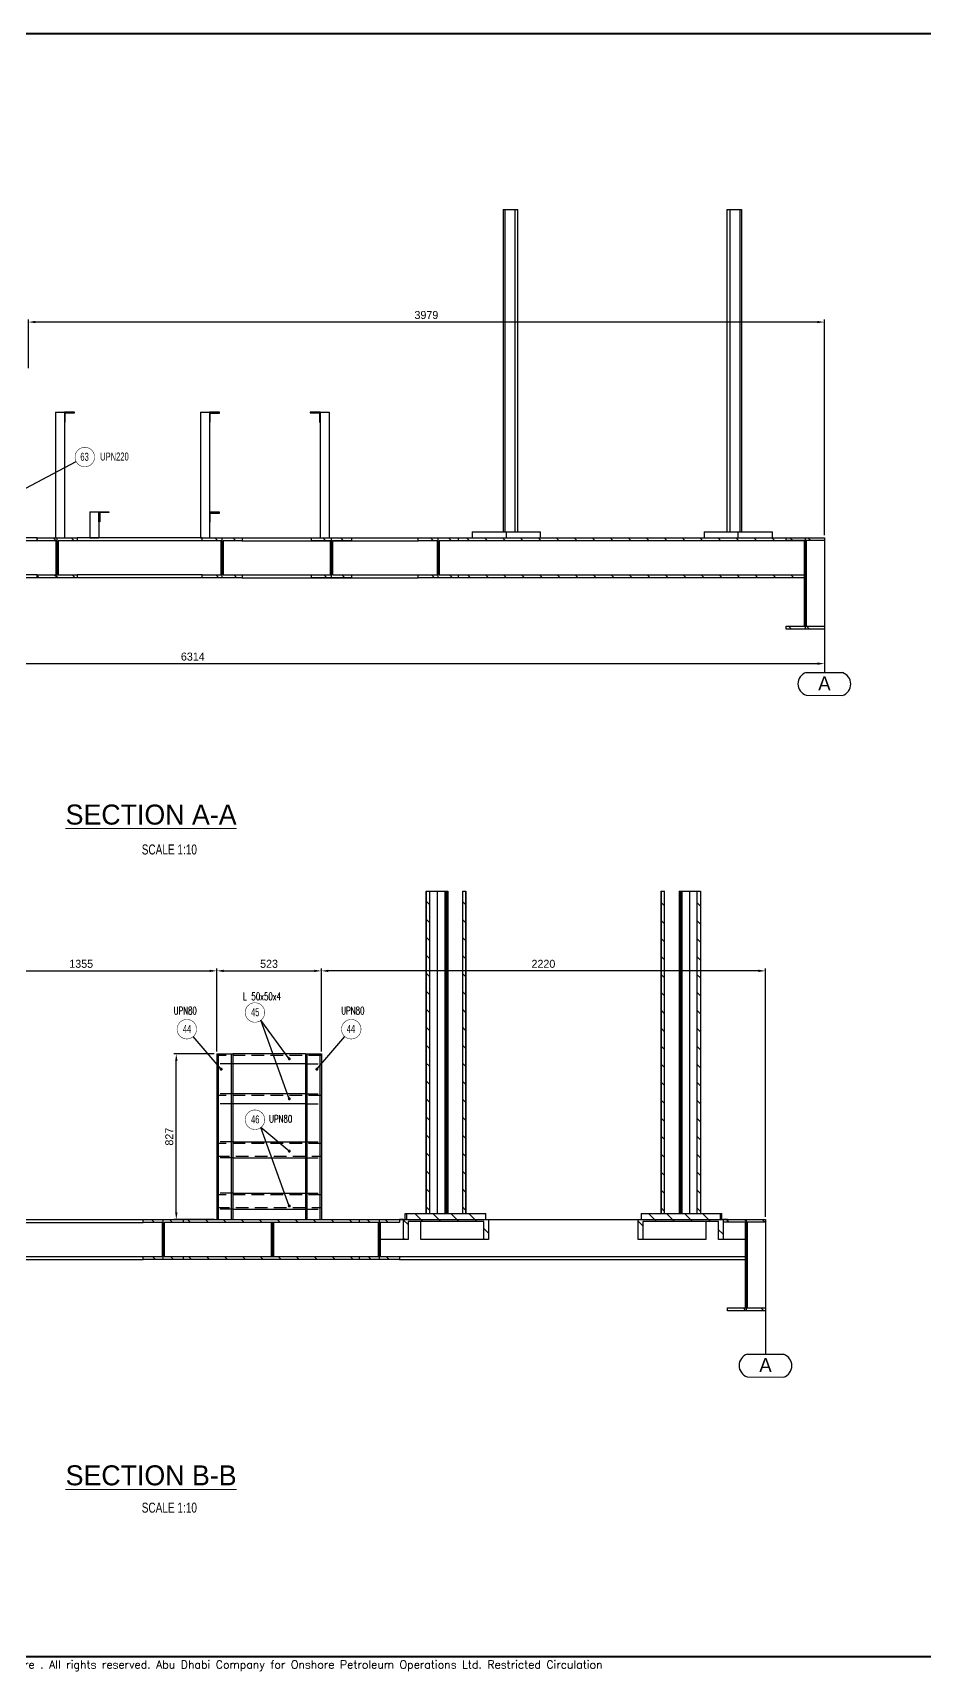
# Model space of a CAD drawing. Header units: millimetres. Extents: x 0 to 16187, y -20471 to 6290.
# Drawn here: x 12717 to 13163, y 5088 to 5907 of the extents above; entities that cross this region are included whole.
import ezdxf
from ezdxf.enums import TextEntityAlignment as Align

# ---------------------------------------------------------------- set-up
doc = ezdxf.new("R2010")
doc.units = ezdxf.units.MM
doc.header["$PDSIZE"] = -1
doc.linetypes.add('DASHED2', pattern=[9.525, 6.35, -3.175])
doc.layers.add('BORDER1', color=3, linetype='Continuous')
doc.layers.add('BORDER2', color=7, linetype='Continuous')
doc.styles.add('MtXpl_txt_shx', font='txt.shx', dxfattribs={"height": 0.2})
doc.styles.add('ROMANC', font='ROMANC', dxfattribs={"height": 5})
doc.styles.add('ROMAND-1', font='ic-romand.shx')
doc.styles.add('ROMANS', font='ROMANS.shx', dxfattribs={"width": 0.8})
doc.styles.add('ROMANT', font='ROMANT', dxfattribs={"height": 4})
doc.styles.add('SLDTEXTSTYLE0', font='TXT', dxfattribs={"width": 0.75})
doc.styles.add('SLDTEXTSTYLE2', font='TXT', dxfattribs={"width": 0.686449})
doc.dimstyles.new('AM_ISO', dxfattribs={"dimtxt": 3.5, "dimasz": 3.5, "dimexe": 1, "dimexo": 1, "dimgap": 1.5, "dimtad": 1, "dimdsep": 46, "dimtxsty": 'Standard', "dimcen": 0, "dimclrd": 1, "dimclre": 1, "dimclrt": 1, "dimadec": 0, "dimazin": 2, "dimtp": 0.1, "dimtm": 0.1, "dimtfac": 0.71, "dimtdec": 3, "dimtmove": 0, "dimatfit": 3, "dimfxl": 1, "dimlwd": -1, "dimlwe": -1, "dimarcsym": 1})
doc.dimstyles.new('AM_ISO$7', dxfattribs={"dimtxt": 3.5, "dimasz": 3.5, "dimexe": 1, "dimexo": 1, "dimgap": 1.5, "dimtad": 1, "dimtoh": 1, "dimdsep": 46, "dimtxsty": 'Standard', "dimcen": 0, "dimclrd": 1, "dimclre": 1, "dimclrt": 1, "dimadec": 0, "dimazin": 2, "dimtp": 0.1, "dimtm": 0.1, "dimtfac": 0.71, "dimtdec": 3, "dimtmove": 0, "dimatfit": 3, "dimfxl": 1, "dimlwd": -1, "dimlwe": -1, "dimarcsym": 1})
pattern_1 = [(135, (14483.0053, 5731.019), (-4.490128, -4.490128), [])]
pattern_2 = [(135, (14453.5573, 4041.041), (-4.490128, -4.490128), [])]

# ---------------------------------------------------------------- blocks, each defined once
blk = doc.blocks.new('*D3323')
at = {"color": 1, "linetype": 'ByBlock'}
for p, q in [((12481.51, 5651.93), (12481.51, 5590.46)), ((13112.91, 5651.93), (13112.91, 5590.46)), ((12485.01, 5591.71), (13109.41, 5591.71))]:
    blk.add_line(p, q, dxfattribs=at)
at = {"color": 1}
for points in [[(12485.01, 5592.29), (12485.01, 5591.13), (12481.51, 5591.71)], [(13109.41, 5591.13), (13109.41, 5592.29), (13112.91, 5591.71)]]:
    blk.add_solid(points, dxfattribs=at)
at = {"layer": 'Defpoints', "color": 0}
for p in [(12481.51, 5653.18), (13112.91, 5653.18), (13112.91, 5591.71)]:
    blk.add_point(p, dxfattribs=at)
at = {"color": 1, "insert": (12797.21, 5595.21), "char_height": 4, "attachment_point": 5}
blk.add_mtext('6314', dxfattribs=at)
blk = doc.blocks.new('A$7E9318A25A27D')
at = {"color": 1}
blk.add_line((13.2, 77.36), (13.2, 11.43), dxfattribs=at)
at = {"color": 1, "ltscale": 0.2}
blk.add_line((4.15, 11.48), (22.25, 11.39), dxfattribs=at)
at = {"color": 1, "linetype": 'Continuous', "lineweight": 25}
blk.add_line((4.14, 0.09), (22.29, 0.01), dxfattribs=at)
at = {"color": 1, "ltscale": 0.2}
for centre, radius, start, end in [((5.98, 5.79), 5.98, 107.86898, 252.02455), ((20.4, 5.69), 5.99, 287.96509, 71.9697)]:
    blk.add_arc(centre, radius, start, end, dxfattribs=at)
at = {"color": 1, "linetype": 'Continuous', "lineweight": 25}
blk.add_text('A', height=7, rotation=359.95368, dxfattribs=at).set_placement((10.1, 2.5))
blk = doc.blocks.new('*D3329')
at = {"color": 1, "linetype": 'ByBlock'}
for p, q in [((12807.91, 5396.66), (12787.7, 5396.66)), ((12788.95, 5317.46), (12788.95, 5393.16)), ((12807.91, 5313.96), (12787.7, 5313.96))]:
    blk.add_line(p, q, dxfattribs=at)
at = {"color": 1}
for points in [[(12789.54, 5393.16), (12788.37, 5393.16), (12788.95, 5396.66)], [(12788.37, 5317.46), (12789.54, 5317.46), (12788.95, 5313.96)]]:
    blk.add_solid(points, dxfattribs=at)
at = {"layer": 'Defpoints', "color": 0}
for p in [(12788.95, 5396.66), (12809.16, 5396.66), (12809.16, 5313.96)]:
    blk.add_point(p, dxfattribs=at)
at = {"color": 1, "insert": (12785.45, 5355.31), "char_height": 4, "attachment_point": 5, "rotation": 90}
blk.add_mtext('827', dxfattribs=at)
blk = doc.blocks.new('*D3331')
at = {"color": 1, "linetype": 'ByBlock'}
for p, q in [((12809.16, 5397.91), (12809.16, 5439.42)), ((12812.66, 5438.17), (12857.96, 5438.17)), ((12861.46, 5397.91), (12861.46, 5439.42))]:
    blk.add_line(p, q, dxfattribs=at)
at = {"color": 1}
for points in [[(12812.66, 5438.75), (12812.66, 5437.58), (12809.16, 5438.17)], [(12857.96, 5437.58), (12857.96, 5438.75), (12861.46, 5438.17)]]:
    blk.add_solid(points, dxfattribs=at)
at = {"layer": 'Defpoints', "color": 0}
for p in [(12861.46, 5438.17), (12809.16, 5396.66), (12861.46, 5396.66)]:
    blk.add_point(p, dxfattribs=at)
at = {"color": 1, "insert": (12835.31, 5441.67), "char_height": 4, "attachment_point": 5}
blk.add_mtext('523', dxfattribs=at)
blk = doc.blocks.new('*D3375')
at = {"color": 1, "linetype": 'ByBlock'}
for p, q in [((12673.66, 5402.01), (12673.66, 5439.42)), ((12677.16, 5438.17), (12805.66, 5438.17)), ((12809.16, 5397.91), (12809.16, 5439.42))]:
    blk.add_line(p, q, dxfattribs=at)
at = {"color": 1}
for points in [[(12677.16, 5438.75), (12677.16, 5437.58), (12673.66, 5438.17)], [(12805.66, 5437.58), (12805.66, 5438.75), (12809.16, 5438.17)]]:
    blk.add_solid(points, dxfattribs=at)
at = {"layer": 'Defpoints', "color": 0}
for p in [(12809.16, 5438.17), (12673.66, 5400.76), (12809.16, 5396.66)]:
    blk.add_point(p, dxfattribs=at)
at = {"color": 1, "insert": (12741.41, 5441.67), "char_height": 4, "attachment_point": 5}
blk.add_mtext('1355', dxfattribs=at)
blk = doc.blocks.new('*D3378')
at = {"color": 1, "linetype": 'ByBlock'}
for p, q in [((12861.46, 5397.91), (12861.46, 5439.42)), ((13079.96, 5438.17), (12864.96, 5438.17)), ((13083.46, 5315.21), (13083.46, 5439.42))]:
    blk.add_line(p, q, dxfattribs=at)
at = {"color": 1}
for points in [[(12864.96, 5438.75), (12864.96, 5437.58), (12861.46, 5438.17)], [(13079.96, 5437.58), (13079.96, 5438.75), (13083.46, 5438.17)]]:
    blk.add_solid(points, dxfattribs=at)
at = {"layer": 'Defpoints', "color": 0}
for p in [(12861.46, 5438.17), (12861.46, 5396.66), (13083.46, 5313.96)]:
    blk.add_point(p, dxfattribs=at)
at = {"color": 1, "insert": (12972.46, 5441.67), "char_height": 4, "attachment_point": 5}
blk.add_mtext('2220', dxfattribs=at)
blk = doc.blocks.new('*D3379')
at = {"color": 1, "linetype": 'ByBlock'}
for p, q in [((12715.01, 5739.43), (12715.01, 5763.67)), ((13109.41, 5762.42), (12718.51, 5762.42)), ((13112.91, 5655.88), (13112.91, 5763.67))]:
    blk.add_line(p, q, dxfattribs=at)
at = {"color": 1}
for points in [[(12718.51, 5763), (12718.51, 5761.84), (12715.01, 5762.42)], [(13109.41, 5761.84), (13109.41, 5763), (13112.91, 5762.42)]]:
    blk.add_solid(points, dxfattribs=at)
at = {"layer": 'Defpoints', "color": 0}
for p in [(12715.01, 5762.42), (12715.01, 5738.18), (13112.91, 5654.63)]:
    blk.add_point(p, dxfattribs=at)
at = {"color": 1, "insert": (12913.96, 5765.92), "char_height": 4, "attachment_point": 5}
blk.add_mtext('3979', dxfattribs=at)
blk = doc.blocks.new('*U609')
at = {"layer": 'BORDER1', "color": 154, "true_color": 0x1859a9, "const_width": 1}
blk.add_lwpolyline([(1.81, 811), (1144, 811), (1144, 0), (0, 0), (0, 811)], close=True, dxfattribs=at)
at = {"layer": 'BORDER2', "color": 154, "true_color": 0x1859a9, "style": 'ROMANS'}
blk.add_text('2017 ADNOC Onshore . All rights reserved. Abu Dhabi Company for Onshore Petroleum Operations Ltd. Restricted Circulation', height=4, dxfattribs=at).set_placement((489.5, -2), align=Align.TOP_CENTER)
at = {"layer": 'BORDER2', "flags": 8}
for tag, height, style, p in [('REV-A', 3.24, 'ROMANS', (986.93, 140.25)), ('RE-A', 8.06, 'ROMANT', (1084.63, 7.17))]:
    blk.add_attdef(tag, text='', height=height, dxfattribs=dict(at, style=style)).set_placement(p, align=Align.CENTER)
at = {"layer": 'BORDER2', "style": 'ROMANS', "width": 3.830216}
blk.add_attdef('DATE-A', text='', height=3.24, dxfattribs=at).set_placement((995.51, 140.25), (1008.51, 140.25), align=Align.FIT)
at = {"layer": 'BORDER2'}
for tag, height, style, p in [('DRN-A', 3.24, 'ROMANS', (1018.38, 140.25)), ('CHD-A', 3.24, 'ROMANS', (1032.35, 140.25)), ('APD-A', 3.24, 'ROMANS', (1046.64, 140.25)), ('CONS_CONT_VEND', 4.2, 'ROMANC', (1061.39, 72.83))]:
    blk.add_attdef(tag, text='', height=height, dxfattribs=dict(at, style=style)).set_placement(p, align=Align.CENTER)
at = {"layer": 'BORDER2', "style": 'ROMANS', "width": 0.8}
for tag, p, height in [('1:X', (997.23, 122.55), 3.5), ('LOC', (1042.74, 122.55), 3.5), ('PROJ_NO', (1118.64, 122.55), 3.5), ('CONS_DRG_NO', (1011, 63), 3)]:
    blk.add_attdef(tag, p, '', height=height, dxfattribs=at)
at = {"layer": 'BORDER2', "lineweight": 30, "width": 0.8, "flags": 104}
blk.add_attdef('COMMENTS-A', text='', height=2.2, dxfattribs=at).set_placement((1055.21, 142.07), align=Align.MIDDLE_LEFT)
at = {"layer": 'BORDER2', "style": 'ROMANS', "width": 0.8}
for tag, p in [('PROJECT_TITLE_1', (1061.07, 55.35)), ('PROJECT_TITLE_2', (1061.07, 49.3))]:
    blk.add_attdef(tag, text='', height=3.5, dxfattribs=at).set_placement(p, align=Align.MIDDLE)
at = {"layer": 'BORDER2', "style": 'ROMANT', "width": 0.8}
for tag, p in [('DRG_TITLE_1', (1061.07, 36.31)), ('DRG_TITLE_2', (1061.07, 28.31)), ('DRG_TITLE_3', (1061.07, 20.31))]:
    blk.add_attdef(tag, text='', height=5, dxfattribs=at).set_placement(p, align=Align.CENTER)
at = {"layer": 'BORDER2', "style": 'ROMANT'}
for tag, p in [('AR', (995, 7.17)), ('PA', (1011.74, 7.17)), ('DC', (1028.45, 7.17)), ('TS', (1120.84, 7.17))]:
    blk.add_attdef(tag, p, '', height=8.06, dxfattribs=at)
for tag, p in [('SRNO', (1074.7, 7.17)), ('SH', (1115.8, 7.18))]:
    blk.add_attdef(tag, text='', height=8.06, dxfattribs=at).set_placement(p, align=Align.RIGHT)
at = {"layer": 'BORDER2', "style": 'ROMANS', "flags": 2}
blk.add_attdef('TB_VERSION', text='', height=2, dxfattribs=at).set_placement((1, -1), align=Align.TOP_LEFT)

msp = doc.modelspace()

# ---------------------------------------------------------------- hatches: boundary and pattern name
at = {"linetype": 'Continuous', "lineweight": 18}
h = msp.add_hatch(dxfattribs=at)
h.set_pattern_fill('ANSI31', scale=2, angle=90, style=0)
h.set_pattern_definition(pattern_1)
h.paths.add_polyline_path([(12750.30611, 5667.62889), (12750.30611, 5662.62889), (12750.70611, 5662.62889), (12750.70611, 5667.22889), (12755.30611, 5667.22889), (12755.30611, 5667.62889)], flags=0)
h = msp.add_hatch(dxfattribs=at)
h.set_pattern_fill('ANSI31', scale=2, angle=90, style=0)
h.set_pattern_definition(pattern_1)
h.paths.add_polyline_path([(12728.95611, 5653.12889), (12728.95611, 5636.12889), (12719.40611, 5636.12889), (12719.40611, 5634.62889), (12729.40611, 5634.62889), (12729.40611, 5654.62889), (12719.40611, 5654.62889), (12719.40611, 5653.12889)], flags=0)
h = msp.add_hatch(dxfattribs=at)
h.set_pattern_fill('ANSI31', scale=2, angle=90, style=0)
h.set_pattern_definition(pattern_1)
h.paths.add_polyline_path([(12739.40611, 5654.62889), (12729.40611, 5654.62889), (12729.40611, 5634.62889), (12739.40611, 5634.62889), (12739.40611, 5636.12889), (12729.85611, 5636.12889), (12729.85611, 5653.12889), (12739.40611, 5653.12889)], flags=0)
h = msp.add_hatch(dxfattribs=at)
h.set_pattern_fill('ANSI31', scale=2, angle=90, style=0)
h.set_pattern_definition(pattern_1)
h.paths.add_polyline_path([(12811.45611, 5653.12889), (12811.45611, 5636.12889), (12801.90611, 5636.12889), (12801.90611, 5634.62889), (12811.90611, 5634.62889), (12811.90611, 5654.62889), (12801.90611, 5654.62889), (12801.90611, 5653.12889)], flags=0)
h = msp.add_hatch(dxfattribs=at)
h.set_pattern_fill('ANSI31', scale=2, angle=90, style=0)
h.set_pattern_definition(pattern_1)
h.paths.add_polyline_path([(12821.90611, 5654.62889), (12811.90611, 5654.62889), (12811.90611, 5634.62889), (12821.90611, 5634.62889), (12821.90611, 5636.12889), (12812.35611, 5636.12889), (12812.35611, 5653.12889), (12821.90611, 5653.12889)], flags=0)
h = msp.add_hatch(dxfattribs=at)
h.set_pattern_fill('ANSI31', scale=2, angle=90, style=0)
h.set_pattern_definition(pattern_1)
h.paths.add_polyline_path([(12866.50611, 5654.62889), (12856.50611, 5654.62889), (12856.50611, 5653.12889), (12866.05611, 5653.12889), (12866.05611, 5636.12889), (12856.50611, 5636.12889), (12856.50611, 5634.62889), (12866.50611, 5634.62889)], flags=0)
h = msp.add_hatch(dxfattribs=at)
h.set_pattern_fill('ANSI31', scale=2, angle=90, style=0)
h.set_pattern_definition(pattern_1)
h.paths.add_polyline_path([(12876.50611, 5654.62889), (12866.50611, 5654.62889), (12866.50611, 5634.62889), (12876.50611, 5634.62889), (12876.50611, 5636.12889), (12866.95611, 5636.12889), (12866.95611, 5653.12889), (12876.50611, 5653.12889)], flags=0)
h = msp.add_hatch(dxfattribs=at)
h.set_pattern_fill('ANSI31', scale=2, angle=90, style=0)
h.set_pattern_definition(pattern_1)
h.paths.add_polyline_path([(12919.45611, 5653.12889), (12919.45611, 5636.12889), (12909.90611, 5636.12889), (12909.90611, 5634.62889), (12919.90611, 5634.62889), (12919.90611, 5654.62889), (12909.90611, 5654.62889), (12909.90611, 5653.12889)], flags=0)
h = msp.add_hatch(dxfattribs=at)
h.set_pattern_fill('ANSI31', scale=2, angle=90, style=0)
h.set_pattern_definition(pattern_1)
h.paths.add_polyline_path([(12929.90611, 5654.62889), (12919.90611, 5654.62889), (12919.90611, 5634.62889), (12929.90611, 5634.62889), (12929.90611, 5636.12889), (12920.35611, 5636.12889), (12920.35611, 5653.12889), (12929.90611, 5653.12889)], flags=0)
h = msp.add_hatch(dxfattribs=at)
h.set_pattern_fill('ANSI31', scale=2, angle=90, style=0)
h.set_pattern_definition(pattern_1)
h.paths.add_polyline_path([(12929.90611, 5653.12889), (13093.86611, 5653.12889), (13093.86611, 5654.62889), (12929.90611, 5654.62889)], flags=0)
h = msp.add_hatch(dxfattribs=at)
h.set_pattern_fill('ANSI31', scale=2, angle=90, style=0)
h.set_pattern_definition(pattern_1)
h.paths.add_polyline_path([(13093.86611, 5610.37889), (13093.86611, 5608.92889), (13103.38611, 5608.92889), (13103.38611, 5654.62889), (13093.86611, 5654.62889), (13093.86611, 5653.17889), (13102.93611, 5653.17889), (13102.93611, 5610.37889)], flags=0)
h = msp.add_hatch(dxfattribs=at)
h.set_pattern_fill('ANSI31', scale=2, angle=90, style=0)
h.set_pattern_definition(pattern_1)
h.paths.add_polyline_path([(13103.38611, 5608.92889), (13112.90611, 5608.92889), (13112.90611, 5610.37889), (13103.83611, 5610.37889), (13103.83611, 5653.17889), (13112.90611, 5653.17889), (13112.90611, 5654.62889), (13103.38611, 5654.62889)], flags=0)
h = msp.add_hatch(dxfattribs=at)
h.set_pattern_fill('ANSI31', scale=2, angle=90, style=0)
h.set_pattern_definition(pattern_1)
h.paths.add_polyline_path([(13102.93611, 5634.62889), (13102.93611, 5636.12889), (12929.90611, 5636.12889), (12929.90611, 5634.62889)], flags=0)
h = msp.add_hatch(dxfattribs=at)
h.set_pattern_fill('ANSI31', scale=2, angle=90, style=0)
h.set_pattern_definition(pattern_2)
h.paths.add_polyline_path([(12915.55837, 5477.95957), (12913.90597, 5477.95957), (12913.90597, 5316.95957), (12915.55837, 5316.95957)], flags=0)
h = msp.add_hatch(dxfattribs=at)
h.set_pattern_fill('ANSI31', scale=2, angle=90, style=0)
h.set_pattern_definition(pattern_2)
h.paths.add_polyline_path([(12923.80546, 5477.95957), (12923.31049, 5477.95957), (12923.31049, 5316.95957), (12923.80546, 5316.95957)], flags=0)
h = msp.add_hatch(dxfattribs=at)
h.set_pattern_fill('ANSI31', scale=2, angle=90, style=0)
h.set_pattern_definition(pattern_2)
h.paths.add_polyline_path([(12923.80546, 5477.95957), (12923.80546, 5316.95957), (12924.30044, 5316.95957), (12924.30044, 5477.95957)], flags=0)
h = msp.add_hatch(dxfattribs=at)
h.set_pattern_fill('ANSI31', scale=2, angle=90, style=0)
h.set_pattern_definition(pattern_2)
h.paths.add_polyline_path([(12931.96324, 5477.95957), (12931.96324, 5316.95957), (12933.6603, 5316.95957), (12933.6603, 5477.95957)], flags=0)
h = msp.add_hatch(dxfattribs=at)
h.set_pattern_fill('ANSI31', scale=2, angle=90, style=0)
h.set_pattern_definition(pattern_2)
h.paths.add_polyline_path([(13031.25591, 5477.95957), (13031.25591, 5316.95957), (13032.95297, 5316.95957), (13032.95297, 5477.95957)], flags=0)
h = msp.add_hatch(dxfattribs=at)
h.set_pattern_fill('ANSI31', scale=2, angle=90, style=0)
h.set_pattern_definition(pattern_2)
h.paths.add_polyline_path([(13040.61578, 5477.95957), (13040.61578, 5316.95957), (13041.11075, 5316.95957), (13041.11075, 5477.95957)], flags=0)
h = msp.add_hatch(dxfattribs=at)
h.set_pattern_fill('ANSI31', scale=2, angle=90, style=0)
h.set_pattern_definition(pattern_2)
h.paths.add_polyline_path([(13041.60573, 5477.95957), (13041.11075, 5477.95957), (13041.11075, 5316.95957), (13041.60573, 5316.95957)], flags=0)
h = msp.add_hatch(dxfattribs=at)
h.set_pattern_fill('ANSI31', scale=2, angle=90, style=0)
h.set_pattern_definition(pattern_2)
h.paths.add_polyline_path([(13051.01025, 5477.95957), (13049.35785, 5477.95957), (13049.35785, 5316.95957), (13051.01025, 5316.95957)], flags=0)
h = msp.add_hatch(dxfattribs=at)
h.set_pattern_fill('ANSI31', scale=2, angle=90, style=0)
h.set_pattern_definition(pattern_2)
h.paths.add_polyline_path([(12904.00647, 5316.95957), (12904.00647, 5313.95957), (12943.60445, 5313.95957), (12943.60445, 5316.95957)], flags=0)
h = msp.add_hatch(dxfattribs=at)
h.set_pattern_fill('ANSI31', scale=2, angle=90, style=0)
h.set_pattern_definition(pattern_2)
h.paths.add_polyline_path([(13021.31176, 5316.95957), (13021.31176, 5313.95957), (13060.90974, 5313.95957), (13060.90974, 5316.95957)], flags=0)
h = msp.add_hatch(dxfattribs=at)
h.set_pattern_fill('ANSI31', scale=2, angle=90, style=0)
h.set_pattern_definition(pattern_2)
h.paths.add_polyline_path([(12782.00811, 5312.45957), (12782.00811, 5295.45957), (12772.45811, 5295.45957), (12772.45811, 5293.95957), (12782.45811, 5293.95957), (12782.45811, 5313.95957), (12772.45811, 5313.95957), (12772.45811, 5312.45957)], flags=0)
h = msp.add_hatch(dxfattribs=at)
h.set_pattern_fill('ANSI31', scale=2, angle=90, style=0)
h.set_pattern_definition(pattern_2)
h.paths.add_polyline_path([(12792.45811, 5313.95957), (12782.45811, 5313.95957), (12782.45811, 5293.95957), (12792.45811, 5293.95957), (12792.45811, 5295.45957), (12782.90811, 5295.45957), (12782.90811, 5312.45957), (12792.45811, 5312.45957)], flags=0)
h = msp.add_hatch(dxfattribs=at)
h.set_pattern_fill('ANSI31', scale=2, angle=90, style=0)
h.set_pattern_definition(pattern_2)
h.paths.add_polyline_path([(12880.45811, 5313.95957), (12792.45811, 5313.95957), (12792.45811, 5312.45957), (12880.45811, 5312.45957)], flags=0)
h = msp.add_hatch(dxfattribs=at)
h.set_pattern_fill('ANSI31', scale=2, angle=90, style=0)
h.set_pattern_definition(pattern_2)
h.paths.add_polyline_path([(12836.60811, 5312.45957), (12836.60811, 5295.45957), (12837.05811, 5295.45957), (12837.05811, 5312.45957)], flags=0)
h = msp.add_hatch(dxfattribs=at)
h.set_pattern_fill('ANSI31', scale=2, angle=90, style=0)
h.set_pattern_definition(pattern_2)
h.paths.add_polyline_path([(12837.05811, 5312.45957), (12837.05811, 5295.45957), (12837.50811, 5295.45957), (12837.50811, 5312.45957)], flags=0)
h = msp.add_hatch(dxfattribs=at)
h.set_pattern_fill('ANSI31', scale=2, angle=90, style=0)
h.set_pattern_definition(pattern_2)
h.paths.add_polyline_path([(12890.00811, 5312.45957), (12890.00811, 5295.45957), (12880.45811, 5295.45957), (12880.45811, 5293.95957), (12890.45811, 5293.95957), (12890.45811, 5313.95957), (12880.45811, 5313.95957), (12880.45811, 5312.45957)], flags=0)
h = msp.add_hatch(dxfattribs=at)
h.set_pattern_fill('ANSI31', scale=2, angle=90, style=0)
h.set_pattern_definition(pattern_2)
h.paths.add_polyline_path([(12900.45811, 5313.95957), (12890.45811, 5313.95957), (12890.45811, 5293.95957), (12900.45811, 5293.95957), (12900.45811, 5295.45957), (12890.90811, 5295.45957), (12890.90811, 5312.45957), (12900.45811, 5312.45957)], flags=0)
h = msp.add_hatch(dxfattribs=at)
h.set_pattern_fill('ANSI31', scale=2, angle=90, style=0)
h.set_pattern_definition(pattern_2)
h.paths.add_polyline_path([(12942.75592, 5303.95957), (12945.01866, 5303.95957), (12945.01866, 5313.95957), (12902.59226, 5313.95957), (12902.59226, 5303.95957), (12904.855, 5303.95957), (12904.855, 5312.95957), (12942.75592, 5312.95957)], flags=0)
h = msp.add_hatch(dxfattribs=at)
h.set_pattern_fill('ANSI31', scale=2, angle=90, style=0)
h.set_pattern_definition(pattern_2)
h.paths.add_polyline_path([(13019.89755, 5303.95957), (13022.16029, 5303.95957), (13022.16029, 5312.95957), (13060.06122, 5312.95957), (13060.06122, 5303.95957), (13062.32396, 5303.95957), (13062.32396, 5313.95957), (13019.89755, 5313.95957)], flags=0)
h = msp.add_hatch(dxfattribs=at)
h.set_pattern_fill('ANSI31', scale=2, angle=90, style=0)
h.set_pattern_definition(pattern_2)
h.paths.add_polyline_path([(13064.41811, 5269.70957), (13064.41811, 5268.25957), (13073.93811, 5268.25957), (13073.93811, 5313.95957), (13064.41811, 5313.95957), (13064.41811, 5312.50957), (13073.48811, 5312.50957), (13073.48811, 5269.70957)], flags=0)
h = msp.add_hatch(dxfattribs=at)
h.set_pattern_fill('ANSI31', scale=2, angle=90, style=0)
h.set_pattern_definition(pattern_2)
h.paths.add_polyline_path([(13073.93811, 5268.25957), (13083.45811, 5268.25957), (13083.45811, 5269.70957), (13074.38811, 5269.70957), (13074.38811, 5312.50957), (13083.45811, 5312.50957), (13083.45811, 5313.95957), (13073.93811, 5313.95957)], flags=0)
h = msp.add_hatch(dxfattribs=at)
h.set_pattern_fill('ANSI31', scale=2, angle=90, style=0)
h.set_pattern_definition(pattern_2)
h.paths.add_polyline_path([(12880.45811, 5295.45957), (12792.45811, 5295.45957), (12792.45811, 5293.95957), (12880.45811, 5293.95957)], flags=0)

# ---------------------------------------------------------------- linework, layer by layer
at = {"color": 7, "linetype": 'Continuous', "lineweight": 25}
for p, q in [((12952.38261, 5818.62889), (12952.38261, 5657.62889)), ((12952.38261, 5818.62889), (12953.23113, 5818.62889)), ((12953.23113, 5818.62889), (12953.23113, 5657.62889)), ((12953.23113, 5818.62889), (12958.18088, 5818.62889)), ((12958.18088, 5818.62889), (12958.18088, 5657.62889)), ((12958.18088, 5818.62889), (12959.74662, 5818.62889)), ((12959.74662, 5657.62889), (12959.74662, 5818.62889)), ((13064.06559, 5818.62889), (13064.06559, 5657.62889)), ((13064.06559, 5818.62889), (13065.63134, 5818.62889)), ((13065.63134, 5818.62889), (13065.63134, 5657.62889)), ((13065.63134, 5818.62889), (13070.58108, 5818.62889)), ((13070.58108, 5818.62889), (13070.58108, 5657.62889)), ((13070.58108, 5818.62889), (13071.42961, 5818.62889)), ((13071.42961, 5818.62889), (13071.42961, 5657.62889)), ((12728.50611, 5717.42889), (12728.50611, 5654.62889)), ((12728.50611, 5717.42889), (12733.00611, 5717.42889)), ((12738.00611, 5717.42889), (12733.00611, 5717.42889)), ((12733.00611, 5717.42889), (12733.00611, 5712.42889)), ((12733.00611, 5717.42889), (12733.00611, 5654.62889)), ((12733.40611, 5717.02889), (12738.00611, 5717.02889)), ((12733.40611, 5712.42889), (12733.40611, 5717.02889)), ((12738.00611, 5717.02889), (12738.00611, 5717.42889)), ((12801.00611, 5717.32889), (12801.00611, 5654.62889)), ((12801.00611, 5717.32889), (12805.50611, 5717.32889)), ((12805.50611, 5717.32889), (12805.50611, 5712.32889)), ((12810.50611, 5717.32889), (12805.50611, 5717.32889)), ((12805.50611, 5717.32889), (12805.50611, 5654.62889)), ((12805.90611, 5716.92889), (12810.50611, 5716.92889)), ((12805.90611, 5712.32889), (12805.90611, 5716.92889)), ((12810.50611, 5716.92889), (12810.50611, 5717.32889)), ((12855.90611, 5717.42889), (12855.90611, 5717.02889)), ((12860.90611, 5717.42889), (12855.90611, 5717.42889)), ((12855.90611, 5717.02889), (12860.50611, 5717.02889)), ((12860.50611, 5717.02889), (12860.50611, 5712.42889)), ((12860.90611, 5712.42889), (12860.90611, 5717.42889)), ((12860.90611, 5717.42889), (12860.90611, 5654.62889)), ((12860.90611, 5717.42889), (12865.40611, 5717.42889)), ((12865.40611, 5717.42889), (12865.40611, 5654.62889)), ((12733.00611, 5712.42889), (12733.40611, 5712.42889)), ((12805.50611, 5712.32889), (12805.90611, 5712.32889)), ((12860.50611, 5712.42889), (12860.90611, 5712.42889)), ((12745.80611, 5667.62889), (12745.80611, 5654.62889)), ((12745.80611, 5667.62889), (12750.30611, 5667.62889)), ((12750.30611, 5667.62889), (12755.30611, 5667.62889)), ((12750.30611, 5662.62889), (12750.30611, 5667.62889)), ((12755.30611, 5667.22889), (12750.70611, 5667.22889)), ((12750.70611, 5667.22889), (12750.70611, 5662.62889)), ((12755.30611, 5667.62889), (12755.30611, 5667.22889)), ((12810.50611, 5667.32889), (12805.50611, 5667.32889)), ((12805.50611, 5667.32889), (12805.50611, 5662.32889)), ((12805.90611, 5666.92889), (12810.50611, 5666.92889)), ((12805.90611, 5662.32889), (12805.90611, 5666.92889)), ((12810.50611, 5666.92889), (12810.50611, 5667.32889)), ((12750.70611, 5662.62889), (12750.30611, 5662.62889)), ((12750.30611, 5662.62889), (12750.30611, 5654.62889)), ((12805.50611, 5662.32889), (12805.90611, 5662.32889)), ((12719.40611, 5654.62889), (12620.90611, 5654.62889)), ((12719.40611, 5653.12889), (12620.90611, 5653.12889)), ((12719.40611, 5653.12889), (12719.40611, 5654.62889)), ((12719.40611, 5654.62889), (12729.40611, 5654.62889)), ((12728.95611, 5653.12889), (12719.40611, 5653.12889)), ((12728.95611, 5636.12889), (12728.95611, 5653.12889)), ((12729.40611, 5634.62889), (12729.40611, 5654.62889)), ((12729.40611, 5654.62889), (12739.40611, 5654.62889)), ((12739.40611, 5653.12889), (12729.85611, 5653.12889)), ((12729.85611, 5653.12889), (12729.85611, 5636.12889)), ((12739.40611, 5654.62889), (12739.40611, 5653.12889)), ((12801.90611, 5654.62889), (12739.40611, 5654.62889)), ((12801.90611, 5653.12889), (12739.40611, 5653.12889)), ((12745.80611, 5654.62889), (12750.30611, 5654.62889)), ((12801.00611, 5654.62889), (12801.90611, 5654.62889)), ((12801.90611, 5653.12889), (12801.90611, 5654.62889)), ((12801.90611, 5654.62889), (12811.90611, 5654.62889)), ((12811.45611, 5653.12889), (12801.90611, 5653.12889)), ((12811.45611, 5636.12889), (12811.45611, 5653.12889)), ((12811.90611, 5634.62889), (12811.90611, 5654.62889)), ((12811.90611, 5654.62889), (12821.90611, 5654.62889)), ((12821.90611, 5653.12889), (12812.35611, 5653.12889)), ((12812.35611, 5653.12889), (12812.35611, 5636.12889)), ((12821.90611, 5654.62889), (12821.90611, 5653.12889)), ((12856.50611, 5653.12889), (12856.50611, 5654.62889)), ((12856.50611, 5654.62889), (12866.50611, 5654.62889)), ((12866.05611, 5653.12889), (12856.50611, 5653.12889)), ((12866.05611, 5636.12889), (12866.05611, 5653.12889)), ((12866.50611, 5654.62889), (12876.50611, 5654.62889)), ((12866.50611, 5634.62889), (12866.50611, 5654.62889)), ((12876.50611, 5653.12889), (12866.95611, 5653.12889)), ((12866.95611, 5653.12889), (12866.95611, 5636.12889)), ((12876.50611, 5654.62889), (12876.50611, 5653.12889)), ((12909.90611, 5653.12889), (12909.90611, 5654.62889)), ((12909.90611, 5654.62889), (12919.90611, 5654.62889)), ((12919.45611, 5653.12889), (12909.90611, 5653.12889)), ((12919.45611, 5636.12889), (12919.45611, 5653.12889)), ((12919.90611, 5654.62889), (12929.90611, 5654.62889)), ((12919.90611, 5634.62889), (12919.90611, 5654.62889)), ((12929.90611, 5653.12889), (12920.35611, 5653.12889)), ((12920.35611, 5653.12889), (12920.35611, 5636.12889)), ((12929.90611, 5654.62889), (13093.86611, 5654.62889)), ((12929.90611, 5654.62889), (12929.90611, 5653.12889)), ((13093.86611, 5653.12889), (12929.90611, 5653.12889)), ((12936.81615, 5657.62889), (12953.93824, 5657.62889)), ((12936.81615, 5657.62889), (12936.81615, 5654.62889)), ((12953.93824, 5654.62889), (12953.93824, 5657.62889)), ((12953.93824, 5657.62889), (12971.06033, 5657.62889)), ((12971.06033, 5654.62889), (12971.06033, 5657.62889)), ((13052.75188, 5657.62889), (13069.87398, 5657.62889)), ((13052.75188, 5657.62889), (13052.75188, 5654.62889)), ((13069.87398, 5654.62889), (13069.87398, 5657.62889)), ((13069.87398, 5657.62889), (13086.99607, 5657.62889)), ((13086.99607, 5654.62889), (13086.99607, 5657.62889)), ((13093.86611, 5653.12889), (13093.86611, 5654.62889)), ((13093.86611, 5653.17889), (13093.86611, 5654.62889)), ((13093.86611, 5654.62889), (13103.38611, 5654.62889)), ((13102.93611, 5653.17889), (13093.86611, 5653.17889)), ((13102.93611, 5653.12889), (13093.86611, 5653.12889)), ((13102.93611, 5610.37889), (13102.93611, 5653.17889)), ((13103.38611, 5608.92889), (13103.38611, 5654.62889)), ((13103.38611, 5654.62889), (13112.90611, 5654.62889)), ((13112.90611, 5653.17889), (13103.83611, 5653.17889)), ((13103.83611, 5653.17889), (13103.83611, 5610.37889)), ((13112.90611, 5654.62889), (13112.90611, 5653.17889)), ((12719.40611, 5636.12889), (12620.90611, 5636.12889)), ((12719.40611, 5634.62889), (12620.90611, 5634.62889)), ((12719.40611, 5636.12889), (12728.95611, 5636.12889)), ((12719.40611, 5634.62889), (12719.40611, 5636.12889)), ((12729.40611, 5634.62889), (12719.40611, 5634.62889)), ((12739.40611, 5634.62889), (12729.40611, 5634.62889)), ((12729.85611, 5636.12889), (12739.40611, 5636.12889)), ((12739.40611, 5636.12889), (12739.40611, 5634.62889)), ((12801.90611, 5636.12889), (12739.40611, 5636.12889)), ((12801.90611, 5634.62889), (12739.40611, 5634.62889)), ((12801.90611, 5636.12889), (12811.45611, 5636.12889)), ((12801.90611, 5634.62889), (12801.90611, 5636.12889)), ((12811.90611, 5634.62889), (12801.90611, 5634.62889)), ((12821.90611, 5634.62889), (12811.90611, 5634.62889)), ((12812.35611, 5636.12889), (12821.90611, 5636.12889)), ((12821.90611, 5636.12889), (12821.90611, 5634.62889)), ((12856.50611, 5634.62889), (12856.50611, 5636.12889)), ((12856.50611, 5636.12889), (12866.05611, 5636.12889)), ((12866.50611, 5634.62889), (12856.50611, 5634.62889)), ((12876.50611, 5634.62889), (12866.50611, 5634.62889)), ((12866.95611, 5636.12889), (12876.50611, 5636.12889)), ((12876.50611, 5636.12889), (12876.50611, 5634.62889)), ((12909.90611, 5636.12889), (12919.45611, 5636.12889)), ((12909.90611, 5634.62889), (12909.90611, 5636.12889)), ((12919.90611, 5634.62889), (12909.90611, 5634.62889)), ((12929.90611, 5634.62889), (12919.90611, 5634.62889)), ((12920.35611, 5636.12889), (12929.90611, 5636.12889)), ((12929.90611, 5636.12889), (13102.93611, 5636.12889)), ((12929.90611, 5636.12889), (12929.90611, 5634.62889)), ((13102.93611, 5634.62889), (12929.90611, 5634.62889)), ((13102.93611, 5636.12889), (13102.93611, 5634.62889)), ((13093.86611, 5610.37889), (13102.93611, 5610.37889)), ((13093.86611, 5608.92889), (13093.86611, 5610.37889)), ((13103.83611, 5610.37889), (13112.90611, 5610.37889)), ((13112.90611, 5610.37889), (13112.90611, 5608.92889)), ((13103.38611, 5608.92889), (13093.86611, 5608.92889)), ((13112.90611, 5608.92889), (13103.38611, 5608.92889)), ((12913.88364, 5477.95957), (12913.88364, 5316.95957)), ((12913.88364, 5477.95957), (12913.90597, 5477.95957)), ((12913.90597, 5316.95957), (12913.90597, 5477.95957)), ((12913.90597, 5477.95957), (12915.55837, 5477.95957)), ((12915.55837, 5477.95957), (12915.55837, 5316.95957)), ((12915.55837, 5477.95957), (12919.43443, 5477.95957)), ((12919.43443, 5477.95957), (12919.43443, 5316.95957)), ((12919.43443, 5477.95957), (12923.31049, 5477.95957)), ((12923.31049, 5316.95957), (12923.31049, 5477.95957)), ((12923.31049, 5477.95957), (12923.80546, 5477.95957)), ((12923.80546, 5477.95957), (12923.80546, 5316.95957)), ((12923.80546, 5477.95957), (12924.30044, 5477.95957)), ((12924.30044, 5316.95957), (12924.30044, 5477.95957)), ((12924.30044, 5477.95957), (12924.63166, 5477.95957)), ((12924.63166, 5477.95957), (12924.63166, 5316.95957)), ((12931.96324, 5477.95957), (12933.6603, 5477.95957)), ((12931.96324, 5477.95957), (12931.96324, 5316.95957)), ((12933.6603, 5316.95957), (12933.6603, 5477.95957)), ((12933.6603, 5477.95957), (12933.68263, 5477.95957)), ((12933.68263, 5477.95957), (12933.68263, 5316.95957)), ((13031.23359, 5477.95957), (13031.23359, 5316.95957)), ((13031.23359, 5477.95957), (13031.25591, 5477.95957)), ((13031.25591, 5477.95957), (13032.95297, 5477.95957)), ((13031.25591, 5477.95957), (13031.25591, 5316.95957)), ((13032.95297, 5316.95957), (13032.95297, 5477.95957)), ((13040.28455, 5477.95957), (13040.28455, 5316.95957)), ((13040.28455, 5477.95957), (13040.61578, 5477.95957)), ((13040.61578, 5477.95957), (13041.11075, 5477.95957)), ((13040.61578, 5477.95957), (13040.61578, 5316.95957)), ((13041.11075, 5316.95957), (13041.11075, 5477.95957)), ((13041.11075, 5477.95957), (13041.60573, 5477.95957)), ((13041.60573, 5477.95957), (13041.60573, 5316.95957)), ((13041.60573, 5477.95957), (13045.48179, 5477.95957)), ((13045.48179, 5477.95957), (13045.48179, 5316.95957)), ((13045.48179, 5477.95957), (13049.35785, 5477.95957)), ((13049.35785, 5316.95957), (13049.35785, 5477.95957)), ((13049.35785, 5477.95957), (13051.01025, 5477.95957)), ((13051.01025, 5477.95957), (13051.01025, 5316.95957)), ((13051.01025, 5477.95957), (13051.03258, 5477.95957)), ((13051.03258, 5477.95957), (13051.03258, 5316.95957)), ((12809.15811, 5396.65957), (12809.95811, 5396.65957)), ((12809.15811, 5396.65957), (12809.15811, 5313.95957)), ((12809.95811, 5396.65957), (12809.95811, 5313.95957)), ((12809.95811, 5396.65957), (12816.35811, 5396.65957)), ((12816.35811, 5396.65957), (12816.35811, 5313.95957)), ((12816.35811, 5396.65957), (12817.15811, 5396.65957)), ((12853.45811, 5396.65957), (12817.15811, 5396.65957)), ((12817.15811, 5396.65957), (12817.15811, 5313.95957)), ((12853.45811, 5396.65957), (12853.45811, 5313.95957)), ((12853.45811, 5396.65957), (12854.25811, 5396.65957)), ((12854.25811, 5396.65957), (12854.25811, 5313.95957)), ((12854.25811, 5396.65957), (12860.65811, 5396.65957)), ((12860.65811, 5396.65957), (12860.65811, 5313.95957)), ((12860.65811, 5396.65957), (12861.45811, 5396.65957)), ((12861.45811, 5396.65957), (12861.45811, 5313.95957)), ((12853.45811, 5391.65957), (12817.15811, 5391.65957)), ((12853.45811, 5376.65957), (12817.15811, 5376.65957)), ((12853.45811, 5371.65957), (12817.15811, 5371.65957)), ((12817.15811, 5352.75957), (12853.45811, 5352.75957)), ((12817.15811, 5344.75957), (12853.45811, 5344.75957)), ((12817.15811, 5327.05957), (12853.45811, 5327.05957)), ((12817.15811, 5319.05957), (12853.45811, 5319.05957)), ((12903.27704, 5313.95957), (12903.27704, 5316.95957)), ((12903.27704, 5316.95957), (12904.00647, 5316.95957)), ((12904.00647, 5316.95957), (12943.60445, 5316.95957)), ((12904.00647, 5316.95957), (12904.00647, 5313.95957)), ((12913.90597, 5316.95957), (12915.55837, 5316.95957)), ((12923.31049, 5316.95957), (12923.80546, 5316.95957)), ((12923.80546, 5316.95957), (12924.30044, 5316.95957)), ((12931.96324, 5316.95957), (12933.6603, 5316.95957)), ((12943.60445, 5313.95957), (12943.60445, 5316.95957)), ((13021.31176, 5316.95957), (13021.31176, 5313.95957)), ((13021.31176, 5316.95957), (13060.90974, 5316.95957)), ((13031.25591, 5316.95957), (13032.95297, 5316.95957)), ((13040.61578, 5316.95957), (13041.11075, 5316.95957)), ((13041.11075, 5316.95957), (13041.60573, 5316.95957)), ((13049.35785, 5316.95957), (13051.01025, 5316.95957)), ((13060.90974, 5313.95957), (13060.90974, 5316.95957)), ((13060.90974, 5316.95957), (13061.63918, 5316.95957)), ((13061.63918, 5313.95957), (13061.63918, 5316.95957)), ((12772.45811, 5312.45957), (12772.45811, 5313.95957)), ((12772.45811, 5313.95957), (12782.45811, 5313.95957)), ((12782.00811, 5312.45957), (12772.45811, 5312.45957)), ((12782.00811, 5295.45957), (12782.00811, 5312.45957)), ((12782.45811, 5293.95957), (12782.45811, 5313.95957)), ((12782.45811, 5313.95957), (12792.45811, 5313.95957)), ((12792.45811, 5312.45957), (12782.90811, 5312.45957)), ((12782.90811, 5312.45957), (12782.90811, 5295.45957)), ((12792.45811, 5313.95957), (12880.45811, 5313.95957)), ((12792.45811, 5313.95957), (12792.45811, 5312.45957)), ((12880.45811, 5312.45957), (12792.45811, 5312.45957)), ((12837.05811, 5312.45957), (12836.60811, 5312.45957)), ((12836.60811, 5295.45957), (12836.60811, 5312.45957)), ((12837.50811, 5312.45957), (12837.05811, 5312.45957)), ((12837.05811, 5295.45957), (12837.05811, 5312.45957)), ((12837.50811, 5312.45957), (12837.50811, 5295.45957)), ((12880.45811, 5312.45957), (12880.45811, 5313.95957)), ((12880.45811, 5313.95957), (12890.45811, 5313.95957)), ((12890.00811, 5312.45957), (12880.45811, 5312.45957)), ((12890.00811, 5295.45957), (12890.00811, 5312.45957)), ((12890.45811, 5313.95957), (12900.45811, 5313.95957)), ((12890.45811, 5293.95957), (12890.45811, 5313.95957)), ((12900.45811, 5312.45957), (12890.90811, 5312.45957)), ((12890.90811, 5312.45957), (12890.90811, 5295.45957)), ((12902.59226, 5313.95957), (12900.45811, 5313.95957)), ((12900.45811, 5313.95957), (12900.45811, 5312.45957)), ((12902.59226, 5303.95957), (12902.59226, 5313.95957)), ((12902.59226, 5313.95957), (12945.01866, 5313.95957)), ((12904.00647, 5313.95957), (12943.60445, 5313.95957)), ((12942.75592, 5312.95957), (12904.855, 5312.95957)), ((12904.855, 5312.95957), (12904.855, 5303.95957)), ((12911.19322, 5303.95957), (12911.19322, 5312.95957)), ((12942.75592, 5303.95957), (12942.75592, 5312.95957)), ((12945.01866, 5313.95957), (12945.01866, 5303.95957)), ((13019.89755, 5303.95957), (13019.89755, 5313.95957)), ((13019.89755, 5313.95957), (13062.32396, 5313.95957)), ((13021.31176, 5313.95957), (13060.90974, 5313.95957)), ((13060.06122, 5312.95957), (13022.16029, 5312.95957)), ((13022.16029, 5312.95957), (13022.16029, 5303.95957)), ((13053.723, 5312.95957), (13053.723, 5303.95957)), ((13060.06122, 5303.95957), (13060.06122, 5312.95957)), ((13062.32396, 5313.95957), (13062.32396, 5303.95957)), ((13064.41811, 5313.95957), (13062.32396, 5313.95957)), ((13064.41811, 5312.50957), (13064.41811, 5313.95957)), ((13064.41811, 5313.95957), (13073.93811, 5313.95957)), ((13073.48811, 5312.50957), (13064.41811, 5312.50957)), ((13073.48811, 5269.70957), (13073.48811, 5312.50957)), ((13073.93811, 5313.95957), (13083.45811, 5313.95957)), ((13073.93811, 5268.25957), (13073.93811, 5313.95957)), ((13083.45811, 5312.50957), (13074.38811, 5312.50957)), ((13074.38811, 5312.50957), (13074.38811, 5269.70957)), ((13083.45811, 5313.95957), (13083.45811, 5312.50957)), ((12902.59226, 5303.95957), (12890.90811, 5303.95957)), ((12904.855, 5303.95957), (12902.59226, 5303.95957)), ((12942.75592, 5303.95957), (12911.19322, 5303.95957)), ((12945.01866, 5303.95957), (12942.75592, 5303.95957)), ((13022.16029, 5303.95957), (13019.89755, 5303.95957)), ((13053.723, 5303.95957), (13022.16029, 5303.95957)), ((13062.32396, 5303.95957), (13060.06122, 5303.95957)), ((13073.48811, 5303.95957), (13062.32396, 5303.95957)), ((12772.45811, 5293.95957), (12772.45811, 5295.45957)), ((12772.45811, 5295.45957), (12782.00811, 5295.45957)), ((12782.45811, 5293.95957), (12772.45811, 5293.95957)), ((12792.45811, 5293.95957), (12782.45811, 5293.95957)), ((12782.90811, 5295.45957), (12792.45811, 5295.45957)), ((12792.45811, 5295.45957), (12792.45811, 5293.95957)), ((12792.45811, 5295.45957), (12880.45811, 5295.45957)), ((12880.45811, 5293.95957), (12792.45811, 5293.95957)), ((12836.60811, 5295.45957), (12837.05811, 5295.45957)), ((12837.05811, 5295.45957), (12837.50811, 5295.45957)), ((12880.45811, 5293.95957), (12880.45811, 5295.45957)), ((12880.45811, 5295.45957), (12890.00811, 5295.45957)), ((12890.45811, 5293.95957), (12880.45811, 5293.95957)), ((12900.45811, 5293.95957), (12890.45811, 5293.95957)), ((12890.90811, 5295.45957), (12900.45811, 5295.45957)), ((12900.45811, 5295.45957), (12900.45811, 5293.95957)), ((13064.41811, 5268.25957), (13064.41811, 5269.70957)), ((13064.41811, 5269.70957), (13073.48811, 5269.70957)), ((13073.93811, 5268.25957), (13064.41811, 5268.25957)), ((13083.45811, 5268.25957), (13073.93811, 5268.25957)), ((13074.38811, 5269.70957), (13083.45811, 5269.70957)), ((13083.45811, 5269.70957), (13083.45811, 5268.25957))]:
    msp.add_line(p, q, dxfattribs=at)
for p, q in [((12821.90611, 5654.62889), (12909.90611, 5654.62889)), ((12821.90611, 5653.12889), (12909.90611, 5653.12889)), ((12821.90611, 5636.12889), (12856.50611, 5636.12889)), ((12821.90611, 5634.62889), (12909.90611, 5634.62889)), ((12876.50611, 5636.12889), (12909.90611, 5636.12889)), ((12471.09811, 5313.95957), (13064.41811, 5313.95957)), ((12709.95811, 5312.45957), (12772.45811, 5312.45957)), ((13064.41811, 5312.50957), (13062.32396, 5312.50957)), ((12709.95811, 5295.45957), (12772.45811, 5295.45957)), ((12709.95811, 5293.95957), (12772.45811, 5293.95957)), ((12900.45811, 5295.45957), (13073.48811, 5295.45957)), ((12900.45811, 5293.95957), (13073.48811, 5293.95957))]:
    msp.add_line(p, q)
at = {"color": 2, "linetype": 'DASHED2'}
for p, q in [((12861.45811, 5395.85957), (12809.15811, 5395.85957)), ((12817.15811, 5391.65957), (12809.15811, 5391.65957)), ((12853.45811, 5391.65957), (12861.45811, 5391.65957)), ((12817.15811, 5376.65957), (12809.15811, 5376.65957)), ((12861.45811, 5375.85957), (12809.15811, 5375.85957)), ((12817.15811, 5371.65957), (12809.15811, 5371.65957)), ((12853.45811, 5376.65957), (12861.45811, 5376.65957)), ((12853.45811, 5371.65957), (12861.45811, 5371.65957)), ((12817.15811, 5352.75957), (12809.15811, 5352.75957)), ((12861.45811, 5351.95957), (12809.15811, 5351.95957)), ((12853.54338, 5352.7985), (12861.54338, 5352.7985)), ((12809.15811, 5345.55957), (12861.45811, 5345.55957)), ((12817.15811, 5344.75957), (12809.15811, 5344.75957)), ((12853.45811, 5344.75957), (12861.45811, 5344.75957)), ((12817.15811, 5327.05957), (12809.15811, 5327.05957)), ((12861.45811, 5326.25957), (12809.15811, 5326.25957)), ((12853.54338, 5327.0985), (12861.54338, 5327.0985)), ((12809.15811, 5319.85957), (12861.45811, 5319.85957)), ((12817.15811, 5319.05957), (12809.15811, 5319.05957)), ((12853.45811, 5319.05957), (12861.45811, 5319.05957))]:
    msp.add_line(p, q, dxfattribs=at)
at = {"color": 4}
for points in [[(12738.35659, 5694.94717, 0.25, 0.25, -1), (12748.10659, 5694.94717, 0.25, 0.25, -1)], [(12833.14524, 5417.36405, 0.25, 0.25, 1), (12823.39524, 5417.36405, 0.25, 0.25, 1)], [(12799.09059, 5409.01675, 0.25, 0.25, 1), (12789.34059, 5409.01675, 0.25, 0.25, 1)], [(12871.52563, 5409.01675, 0.25, 0.25, -1), (12881.27563, 5409.01675, 0.25, 0.25, -1)], [(12833.14524, 5363.78377, 0.25, 0.25, 1), (12823.39524, 5363.78377, 0.25, 0.25, 1)]]:
    msp.add_lwpolyline(points, format="xyseb", close=True, dxfattribs=at)

# ---------------------------------------------------------------- block references
for p in [(13099.70461, 5575.81591), (13070.25661, 5235.14659)]:
    msp.add_blockref('A$7E9318A25A27D', p)
at = {"layer": 'BORDER1'}
msp.add_blockref('*U609', (12341.21526, 5095.49056), dxfattribs=at)

# ---------------------------------------------------------------- texts
at = {"color": 4, "style": 'SLDTEXTSTYLE2', "width": 0.686449}
for s, p in [('63', (12743.09841, 5695.10154)), ('45', (12828.40342, 5417.51843)), ('44', (12794.34877, 5409.17113)), ('44', (12876.26745, 5409.17113)), ('46', (12828.40342, 5363.93815))]:
    msp.add_text(s, height=4, dxfattribs=at).set_placement(p, align=Align.MIDDLE_CENTER)
at = {"color": 4}
for s, height, style, width, p in [('UPN220', 4, 'SLDTEXTSTYLE2', 0.686449, (12750.85658, 5693.22422)), ('L 50x50x4', 3.75, 'MtXpl_txt_shx', 0.6875, (12822.30745, 5423.55777)), ('UPN80', 3.75, 'MtXpl_txt_shx', 0.6875, (12787.62998, 5416.40085)), ('UPN80', 3.75, 'MtXpl_txt_shx', 0.6875, (12871.39779, 5416.40085)), ('UPN80', 3.75, 'MtXpl_txt_shx', 0.6875, (12835.33451, 5362.32063))]:
    msp.add_text(s, height=height, dxfattribs=dict(at, style=style, width=width)).set_placement(p)
at = {"color": 7, "lineweight": 0, "style": 'ROMAND-1'}
for s, p in [('%%USECTION A-A', (12733.64023, 5511.27632)), ('%%USECTION B-B', (12733.64023, 5181.05906))]:
    msp.add_text(s, height=10, dxfattribs=at).set_placement(p)
at = {"color": 7, "linetype": 'Continuous', "lineweight": 0, "char_height": 5, "attachment_point": 2, "style": 'SLDTEXTSTYLE0'}
for insert in [(12785.46925, 5501.33313), (12785.46925, 5172.40918)]:
    msp.add_mtext('SCALE 1:10', dxfattribs=dict(at, insert=insert))

# ---------------------------------------------------------------- dimensions: what is measured, and where the dimension line sits
for base, p1, p2, picture, middle in [((12715.00611, 5762.41915), (13112.90611, 5654.62889), (12715.00611, 5738.17889), '*D3379', (12913.95611, 5765.91915)), ((12809.15811, 5438.16685), (12673.65811, 5400.75957), (12809.15811, 5396.65957), '*D3375', (12741.40811, 5441.66685)), ((12861.45811, 5438.16685), (12809.15811, 5396.65957), (12861.45811, 5396.65957), '*D3331', (12835.30811, 5441.66685)), ((12861.45811, 5438.16685), (13083.45811, 5313.95957), (12861.45811, 5396.65957), '*D3378', (12972.45811, 5441.66685))]:
    dim = msp.add_linear_dim(base=base, p1=p1, p2=p2, dimstyle='AM_ISO', override={"dimtxt": 4, "dimexe": 1.25, "dimexo": 1.25, "dimlfac": 10})
    dim.commit()
    dim.dimension.update_dxf_attribs({"geometry": picture, "text_midpoint": middle})
dim = msp.add_linear_dim(base=(13112.90611, 5591.70975), p1=(12481.50611, 5653.17889), p2=(13112.90611, 5653.17889), dimstyle='AM_ISO', override={"dimtxt": 4, "dimexe": 1.25, "dimexo": 1.25, "dimlfac": 10})
dim.commit()
dim.dimension.update_dxf_attribs({"geometry": '*D3323', "text_midpoint": (12797.20611, 5591.70975), "dimtype": 160})
dim = msp.add_linear_dim(base=(12788.95433, 5396.65957), p1=(12809.15811, 5313.95957), p2=(12809.15811, 5396.65957), angle=90, dimstyle='AM_ISO', override={"dimtxt": 4, "dimexe": 1.25, "dimexo": 1.25, "dimlfac": 10})
dim.commit()
dim.dimension.update_dxf_attribs({"geometry": '*D3329', "text_midpoint": (12785.45433, 5355.30957)})

# ---------------------------------------------------------------- leaders
at = {"color": 4}
for points in [[(12705.21787, 5674.92833), (12738.91024, 5692.69071)], [(12811.39356, 5388.99792), (12797.39022, 5405.31711)], [(12859.22265, 5388.99792), (12873.226, 5405.31711)]]:
    msp.add_leader(points, dimstyle='AM_ISO$7', override={"dimasz": 1.5, "dimldrblk": 'Dot'}, dxfattribs=at)
for points in [[(12845.44822, 5394.24183), (12831.17748, 5413.45079)], [(12845.44822, 5374.23685), (12831.17748, 5413.45079)], [(12845.44822, 5348.04682), (12831.17748, 5359.87051)], [(12845.44822, 5320.65657), (12831.17748, 5359.87051)]]:
    msp.add_leader(points, dimstyle='AM_ISO$7', override={"dimasz": 1.5, "dimldrblk": 'Dot'})

doc.saveas('drawing.dxf')
